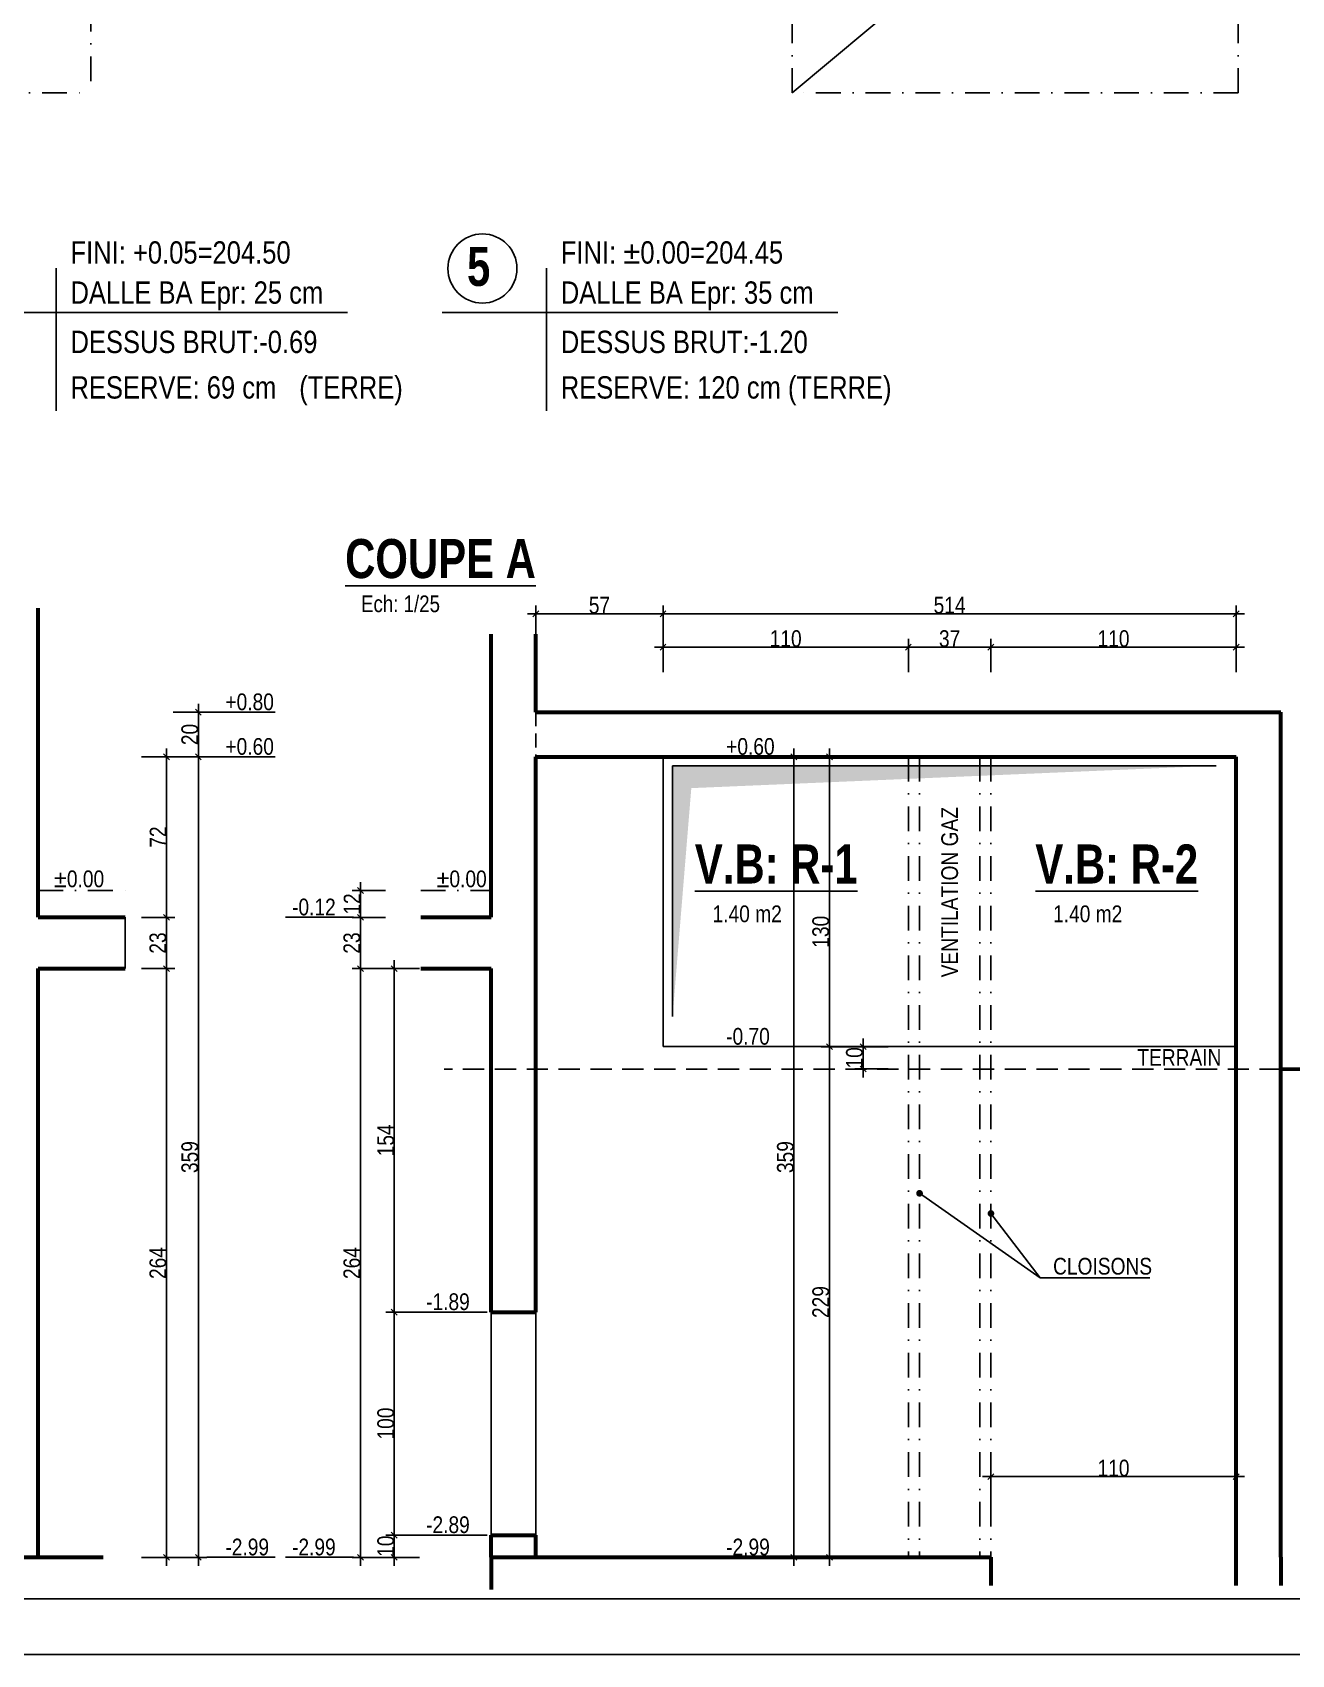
# Model space of a CAD drawing. Header units: centimetres. Extents: x 38820 to 82487, y -36363 to -12804.
# Drawn here: x 50643 to 51772, y -26723 to -25268 of the extents above; entities that cross this region are included whole.
import ezdxf
from ezdxf.enums import TextEntityAlignment as Align

# ---------------------------------------------------------------- set-up
doc = ezdxf.new("R2010")
doc.units = ezdxf.units.CM
doc.header["$LTSCALE"] = 0.5
doc.linetypes.add('CACHEX2', pattern=[19.05, 12.7, -6.35])
doc.linetypes.add('TIRETPT2', pattern=[12.7, 6.35, -3.175, 0, -3.175])
doc.layers.get('DEFPOINTS').update_dxf_attribs({"linetype": 'CONTINUOUS'})
for name, color, linetype in [('01_Cad_2', 5, 'CONTINUOUS'), ('01_cote_gen', 4, 'CONTINUOUS'), ('01_linteaux', 2, 'CONTINUOUS'), ('01_murs_sup', 2, 'CACHEX2'), ('01_resv', 32, 'CONTINUOUS'), ('01_texte', 230, 'CONTINUOUS'), ('AA_COTES', 2, 'CONTINUOUS')]:
    doc.layers.add(name, color=color, linetype=linetype)
doc.layers.add('01_murs_coup', color=5, linetype='CONTINUOUS', lineweight=60)
doc.styles.add('ARIAL NA', font='ARIALN.TTF')
doc.styles.add('Arial Narrow', font='ARIALN.TTF')
doc.styles.add('impact', font='impact.ttf')
doc.styles.add('MATTE_TXT', font='arial.ttf')
doc.styles.add('STYLE2', font='ARIALN.TTF')
doc.dimstyles.new('JB25', dxfattribs={"dimscale": 0.1, "dimtxt": 150, "dimasz": 15, "dimexe": 0.1, "dimexo": 0.1, "dimgap": 0.09, "dimtad": 1, "dimdec": 1, "dimlfac": 0.5, "dimdsep": 46, "dimtxsty": 'STYLE2', "dimblk1": 'BOND_G', "dimblk2": 'BOND_D', "dimsah": 1, "dimcen": 1.5, "dimdle": 0.01, "dimse1": 1, "dimse2": 1, "dimclrd": 4, "dimclre": 2, "dimclrt": 6, "dimazin": 2, "dimtfac": 2.333333, "dimtdec": 1, "dimtix": 1, "dimtmove": 2, "dimatfit": 3, "dimldrblk": 'BOND_G', "dimfxl": 1, "dimtolj": 1, "dimtzin": 0, "dimarcsym": 0})
doc.dimstyles.new('JB50', dxfattribs={"dimscale": 0.1, "dimtxt": 150, "dimasz": 15, "dimexe": 0.1, "dimexo": 0.1, "dimgap": 0.09, "dimtad": 1, "dimdec": 1, "dimdsep": 46, "dimtxsty": 'STYLE2', "dimblk1": 'BOND_G', "dimblk2": 'BOND_D', "dimsah": 1, "dimcen": 1.5, "dimdle": 0.01, "dimse1": 1, "dimse2": 1, "dimclrd": 4, "dimclre": 2, "dimclrt": 6, "dimazin": 2, "dimtfac": 2.333333, "dimtdec": 1, "dimtix": 1, "dimtmove": 2, "dimatfit": 3, "dimldrblk": 'BOND_G', "dimfxl": 1, "dimtolj": 1, "dimtzin": 0, "dimarcsym": 0})

# ---------------------------------------------------------------- blocks, each defined once
blk = doc.blocks.new('BOND_G')
at = {"layer": 'AA_COTES', "color": 0}
for p, q in [((0, -5), (0, 15)), ((5, 0), (-5, 0)), ((1.77, 1.77), (-1.77, -1.77))]:
    blk.add_line(p, q, dxfattribs=at)
blk = doc.blocks.new('BOND_D')
at = {"layer": 'AA_COTES', "color": 0}
for p, q in [((5, 0), (-5, 0)), ((-1.77, -1.77), (1.77, 1.77)), ((0, 5), (0, -15))]:
    blk.add_line(p, q, dxfattribs=at)
blk = doc.blocks.new('*D949')
at = {"layer": '01_cote_gen', "color": 4, "lineweight": -2, "transparency": 16777216}
blk.add_line((50967.8, -26634.3), (50967.8, -26617.3), dxfattribs=at)
at = {"layer": 'DEFPOINTS', "color": 0}
for p in [(50967.8, -26615.8), (51039.1, -26615.8), (51039.1, -26635.8)]:
    blk.add_point(p, dxfattribs=at)
at = {"layer": '01_cote_gen', "color": 4, "lineweight": -2, "transparency": 16777216, "xscale": 1.5, "yscale": 1.5, "zscale": 1.5}
for name, p, rotation in [('BOND_D', (50967.8, -26615.8), 90), ('BOND_G', (50967.8, -26635.8), 270)]:
    blk.add_blockref(name, p, dxfattribs=dict(at, rotation=rotation))
at = {"layer": '01_cote_gen', "color": 6, "transparency": 16777216, "insert": (50960.2, -26625.8), "char_height": 15, "attachment_point": 5, "rotation": 90, "style": 'STYLE2'}
blk.add_mtext('\\A1;10', dxfattribs=at)
blk = doc.blocks.new('*D950')
at = {"layer": '01_cote_gen', "color": 4, "lineweight": -2, "transparency": 16777216}
blk.add_line((50967.8, -26614.3), (50967.8, -26417.3), dxfattribs=at)
at = {"layer": 'DEFPOINTS', "color": 0}
for p in [(50967.8, -26415.8), (51039.1, -26415.8), (51039.1, -26615.8)]:
    blk.add_point(p, dxfattribs=at)
at = {"layer": '01_cote_gen', "color": 4, "lineweight": -2, "transparency": 16777216, "xscale": 1.5, "yscale": 1.5, "zscale": 1.5}
for name, p, rotation in [('BOND_D', (50967.8, -26415.8), 90), ('BOND_G', (50967.8, -26615.8), 270)]:
    blk.add_blockref(name, p, dxfattribs=dict(at, rotation=rotation))
at = {"layer": '01_cote_gen', "color": 6, "transparency": 16777216, "insert": (50960.2, -26515.8), "char_height": 15, "attachment_point": 5, "rotation": 90, "style": 'STYLE2'}
blk.add_mtext('\\A1;100', dxfattribs=at)
blk = doc.blocks.new('*D951')
at = {"layer": '01_cote_gen', "color": 4, "lineweight": -2, "transparency": 16777216}
blk.add_line((50967.8, -26414.3), (50967.8, -26109.3), dxfattribs=at)
at = {"layer": 'DEFPOINTS', "color": 0}
for p in [(50967.8, -26107.8), (51039.1, -26107.8), (51039.1, -26415.8)]:
    blk.add_point(p, dxfattribs=at)
at = {"layer": '01_cote_gen', "color": 4, "lineweight": -2, "transparency": 16777216, "xscale": 1.5, "yscale": 1.5, "zscale": 1.5}
for name, p, rotation in [('BOND_D', (50967.8, -26107.8), 90), ('BOND_G', (50967.8, -26415.8), 270)]:
    blk.add_blockref(name, p, dxfattribs=dict(at, rotation=rotation))
at = {"layer": '01_cote_gen', "color": 6, "transparency": 16777216, "insert": (50960.2, -26261.8), "char_height": 15, "attachment_point": 5, "rotation": 90, "style": 'STYLE2'}
blk.add_mtext('\\A1;154', dxfattribs=at)
blk = doc.blocks.new('*D952')
at = {"layer": '01_cote_gen', "color": 4, "lineweight": -2, "transparency": 16777216}
blk.add_line((50937.5, -26634.3), (50937.5, -26109.3), dxfattribs=at)
at = {"layer": 'DEFPOINTS', "color": 0}
for p in [(50937.5, -26107.8), (51039.1, -26107.8), (51039.1, -26635.8)]:
    blk.add_point(p, dxfattribs=at)
at = {"layer": '01_cote_gen', "color": 4, "lineweight": -2, "transparency": 16777216, "xscale": 1.5, "yscale": 1.5, "zscale": 1.5}
for name, p, rotation in [('BOND_D', (50937.5, -26107.8), 90), ('BOND_G', (50937.5, -26635.8), 270)]:
    blk.add_blockref(name, p, dxfattribs=dict(at, rotation=rotation))
at = {"layer": '01_cote_gen', "color": 6, "transparency": 16777216, "insert": (50929.8, -26371.8), "char_height": 15, "attachment_point": 5, "rotation": 90, "style": 'STYLE2'}
blk.add_mtext('\\A1;264', dxfattribs=at)
blk = doc.blocks.new('*D953')
at = {"layer": '01_cote_gen', "color": 4, "lineweight": -2, "transparency": 16777216}
blk.add_line((50937.5, -26106.3), (50937.5, -26063.3), dxfattribs=at)
at = {"layer": 'DEFPOINTS', "color": 0}
for p in [(50937.5, -26061.8), (51007.5, -26061.8), (50990.3, -26107.8)]:
    blk.add_point(p, dxfattribs=at)
at = {"layer": '01_cote_gen', "color": 4, "lineweight": -2, "transparency": 16777216, "xscale": 1.5, "yscale": 1.5, "zscale": 1.5}
for name, p, rotation in [('BOND_D', (50937.5, -26061.8), 90), ('BOND_G', (50937.5, -26107.8), 270)]:
    blk.add_blockref(name, p, dxfattribs=dict(at, rotation=rotation))
at = {"layer": '01_cote_gen', "color": 6, "transparency": 16777216, "insert": (50929.8, -26084.8), "char_height": 15, "attachment_point": 5, "rotation": 90, "style": 'STYLE2'}
blk.add_mtext('\\A1;23', dxfattribs=at)
blk = doc.blocks.new('*D954')
at = {"layer": '01_cote_gen', "color": 4, "lineweight": -2, "transparency": 16777216}
blk.add_line((50937.5, -26060.3), (50937.5, -26039.3), dxfattribs=at)
at = {"layer": 'DEFPOINTS', "color": 0}
for p in [(50937.5, -26037.8), (50991.6, -26037.8), (50991.6, -26061.8)]:
    blk.add_point(p, dxfattribs=at)
at = {"layer": '01_cote_gen', "color": 4, "lineweight": -2, "transparency": 16777216, "xscale": 1.5, "yscale": 1.5, "zscale": 1.5}
for name, p, rotation in [('BOND_D', (50937.5, -26037.8), 90), ('BOND_G', (50937.5, -26061.8), 270)]:
    blk.add_blockref(name, p, dxfattribs=dict(at, rotation=rotation))
at = {"layer": '01_cote_gen', "color": 6, "transparency": 16777216, "insert": (50930, -26049.8), "char_height": 15, "attachment_point": 5, "rotation": 90, "style": 'STYLE2'}
blk.add_mtext('\\A1;12', dxfattribs=at)
blk = doc.blocks.new('*D960')
at = {"layer": '01_cote_gen', "color": 4, "lineweight": -2, "transparency": 16777216}
blk.add_line((51358, -26634.3), (51358, -26179.3), dxfattribs=at)
at = {"layer": 'DEFPOINTS', "color": 0}
for p in [(51344.4, -26177.8), (51358, -26177.8), (51308.8, -26635.8)]:
    blk.add_point(p, dxfattribs=at)
at = {"layer": '01_cote_gen', "color": 4, "lineweight": -2, "transparency": 16777216, "xscale": 1.5, "yscale": 1.5, "zscale": 1.5}
for name, p, rotation in [('BOND_D', (51358, -26177.8), 90), ('BOND_G', (51358, -26635.8), 270)]:
    blk.add_blockref(name, p, dxfattribs=dict(at, rotation=rotation))
at = {"layer": '01_cote_gen', "color": 6, "transparency": 16777216, "insert": (51350.3, -26406.8), "char_height": 15, "attachment_point": 5, "rotation": 90, "style": 'STYLE2'}
blk.add_mtext('\\A1;229', dxfattribs=at)
blk = doc.blocks.new('*D961')
at = {"layer": '01_cote_gen', "color": 4, "lineweight": -2, "transparency": 16777216}
blk.add_line((51358, -26176.3), (51358, -25919.3), dxfattribs=at)
at = {"layer": 'DEFPOINTS', "color": 0}
for p in [(51358, -25917.8), (51400.3, -25917.8), (51400.3, -26177.8)]:
    blk.add_point(p, dxfattribs=at)
at = {"layer": '01_cote_gen', "color": 4, "lineweight": -2, "transparency": 16777216, "xscale": 1.5, "yscale": 1.5, "zscale": 1.5}
for name, p, rotation in [('BOND_D', (51358, -25917.8), 90), ('BOND_G', (51358, -26177.8), 270)]:
    blk.add_blockref(name, p, dxfattribs=dict(at, rotation=rotation))
at = {"layer": '01_cote_gen', "color": 6, "transparency": 16777216, "insert": (51350.3, -26074.7), "char_height": 15, "attachment_point": 5, "rotation": 90, "style": 'STYLE2'}
blk.add_mtext('\\A1;130', dxfattribs=at)
blk = doc.blocks.new('*D962')
at = {"layer": '01_cote_gen', "color": 4, "lineweight": -2, "transparency": 16777216}
blk.add_line((51326.2, -26634.3), (51326.2, -25919.3), dxfattribs=at)
at = {"layer": 'DEFPOINTS', "color": 0}
for p in [(51326.2, -25917.8), (51327.7, -25917.8), (51308.8, -26635.8)]:
    blk.add_point(p, dxfattribs=at)
at = {"layer": '01_cote_gen', "color": 4, "lineweight": -2, "transparency": 16777216, "xscale": 1.5, "yscale": 1.5, "zscale": 1.5}
for name, p, rotation in [('BOND_D', (51326.2, -25917.8), 90), ('BOND_G', (51326.2, -26635.8), 270)]:
    blk.add_blockref(name, p, dxfattribs=dict(at, rotation=rotation))
at = {"layer": '01_cote_gen', "color": 6, "transparency": 16777216, "insert": (51318.6, -26276.8), "char_height": 15, "attachment_point": 5, "rotation": 90, "style": 'STYLE2'}
blk.add_mtext('\\A1;359', dxfattribs=at)
blk = doc.blocks.new('*D963')
at = {"layer": '01_cote_gen', "color": 4, "lineweight": -2, "transparency": 16777216}
blk.add_line((51504.3, -25819.5), (51721.3, -25819.5), dxfattribs=at)
at = {"layer": 'DEFPOINTS', "color": 0}
for p in [(51722.8, -25819.5), (51502.8, -25917.8), (51722.8, -25917.8)]:
    blk.add_point(p, dxfattribs=at)
at = {"layer": '01_cote_gen', "color": 4, "lineweight": -2, "transparency": 16777216, "xscale": 1.5, "yscale": 1.5, "zscale": 1.5, "rotation": 180}
blk.add_blockref('BOND_G', (51502.8, -25819.5), dxfattribs=at)
at = {"layer": '01_cote_gen', "color": 4, "lineweight": -2, "transparency": 16777216, "xscale": 1.5, "yscale": 1.5, "zscale": 1.5}
blk.add_blockref('BOND_D', (51722.8, -25819.5), dxfattribs=at)
at = {"layer": '01_cote_gen', "color": 6, "transparency": 16777216, "insert": (51612.8, -25811.9), "char_height": 15, "attachment_point": 5, "style": 'STYLE2'}
blk.add_mtext('\\A1;110', dxfattribs=at)
blk = doc.blocks.new('*D964')
at = {"layer": '01_cote_gen', "color": 4, "lineweight": -2, "transparency": 16777216}
blk.add_line((51430.3, -25819.5), (51501.3, -25819.5), dxfattribs=at)
at = {"layer": 'DEFPOINTS', "color": 0}
for p in [(51502.8, -25819.5), (51428.8, -25917.8), (51502.8, -25917.8)]:
    blk.add_point(p, dxfattribs=at)
at = {"layer": '01_cote_gen', "color": 4, "lineweight": -2, "transparency": 16777216, "xscale": 1.5, "yscale": 1.5, "zscale": 1.5, "rotation": 180}
blk.add_blockref('BOND_G', (51428.8, -25819.5), dxfattribs=at)
at = {"layer": '01_cote_gen', "color": 4, "lineweight": -2, "transparency": 16777216, "xscale": 1.5, "yscale": 1.5, "zscale": 1.5}
blk.add_blockref('BOND_D', (51502.8, -25819.5), dxfattribs=at)
at = {"layer": '01_cote_gen', "color": 6, "transparency": 16777216, "insert": (51465.8, -25811.9), "char_height": 15, "attachment_point": 5, "style": 'STYLE2'}
blk.add_mtext('\\A1;37', dxfattribs=at)
blk = doc.blocks.new('*D965')
at = {"layer": '01_cote_gen', "color": 4, "lineweight": -2, "transparency": 16777216}
blk.add_line((51210.3, -25819.5), (51427.3, -25819.5), dxfattribs=at)
at = {"layer": 'DEFPOINTS', "color": 0}
for p in [(51428.8, -25819.5), (51208.8, -25917.8), (51428.8, -25917.8)]:
    blk.add_point(p, dxfattribs=at)
at = {"layer": '01_cote_gen', "color": 4, "lineweight": -2, "transparency": 16777216, "xscale": 1.5, "yscale": 1.5, "zscale": 1.5, "rotation": 180}
blk.add_blockref('BOND_G', (51208.8, -25819.5), dxfattribs=at)
at = {"layer": '01_cote_gen', "color": 4, "lineweight": -2, "transparency": 16777216, "xscale": 1.5, "yscale": 1.5, "zscale": 1.5}
blk.add_blockref('BOND_D', (51428.8, -25819.5), dxfattribs=at)
at = {"layer": '01_cote_gen', "color": 6, "transparency": 16777216, "insert": (51318.8, -25811.9), "char_height": 15, "attachment_point": 5, "style": 'STYLE2'}
blk.add_mtext('\\A1;110', dxfattribs=at)
blk = doc.blocks.new('*D966')
at = {"layer": '01_cote_gen', "color": 4, "lineweight": -2, "transparency": 16777216}
blk.add_line((51096.3, -25789.6), (51207.3, -25789.6), dxfattribs=at)
at = {"layer": 'DEFPOINTS', "color": 0}
for p in [(51208.8, -25789.6), (51094.8, -25799.7), (51208.8, -25812.1)]:
    blk.add_point(p, dxfattribs=at)
at = {"layer": '01_cote_gen', "color": 4, "lineweight": -2, "transparency": 16777216, "xscale": 1.5, "yscale": 1.5, "zscale": 1.5, "rotation": 180}
blk.add_blockref('BOND_G', (51094.8, -25789.6), dxfattribs=at)
at = {"layer": '01_cote_gen', "color": 4, "lineweight": -2, "transparency": 16777216, "xscale": 1.5, "yscale": 1.5, "zscale": 1.5}
blk.add_blockref('BOND_D', (51208.8, -25789.6), dxfattribs=at)
at = {"layer": '01_cote_gen', "color": 6, "transparency": 16777216, "insert": (51151.8, -25781.9), "char_height": 15, "attachment_point": 5, "style": 'STYLE2'}
blk.add_mtext('\\A1;57', dxfattribs=at)
blk = doc.blocks.new('*D967')
at = {"layer": '01_cote_gen', "color": 4, "lineweight": -2, "transparency": 16777216}
blk.add_line((51210.3, -25789.6), (51721.3, -25789.6), dxfattribs=at)
at = {"layer": 'DEFPOINTS', "color": 0}
for p in [(51722.8, -25789.6), (51208.8, -25827), (51722.8, -25827)]:
    blk.add_point(p, dxfattribs=at)
at = {"layer": '01_cote_gen', "color": 4, "lineweight": -2, "transparency": 16777216, "xscale": 1.5, "yscale": 1.5, "zscale": 1.5, "rotation": 180}
blk.add_blockref('BOND_G', (51208.8, -25789.6), dxfattribs=at)
at = {"layer": '01_cote_gen', "color": 4, "lineweight": -2, "transparency": 16777216, "xscale": 1.5, "yscale": 1.5, "zscale": 1.5}
blk.add_blockref('BOND_D', (51722.8, -25789.6), dxfattribs=at)
at = {"layer": '01_cote_gen', "color": 6, "transparency": 16777216, "insert": (51465.8, -25781.9), "char_height": 15, "attachment_point": 5, "style": 'STYLE2'}
blk.add_mtext('\\A1;514', dxfattribs=at)
blk = doc.blocks.new('*D968')
at = {"layer": '01_cote_gen', "color": 4, "lineweight": -2, "transparency": 16777216}
blk.add_line((51388.2, -26196.3), (51388.2, -26179.3), dxfattribs=at)
at = {"layer": 'DEFPOINTS', "color": 0}
for p in [(51388.2, -26177.8), (51410.6, -26177.8), (51410.6, -26197.8)]:
    blk.add_point(p, dxfattribs=at)
at = {"layer": '01_cote_gen', "color": 4, "lineweight": -2, "transparency": 16777216, "xscale": 1.5, "yscale": 1.5, "zscale": 1.5}
for name, p, rotation in [('BOND_D', (51388.2, -26177.8), 90), ('BOND_G', (51388.2, -26197.8), 270)]:
    blk.add_blockref(name, p, dxfattribs=dict(at, rotation=rotation))
at = {"layer": '01_cote_gen', "color": 6, "transparency": 16777216, "insert": (51380.5, -26187.8), "char_height": 15, "attachment_point": 5, "rotation": 90, "style": 'STYLE2'}
blk.add_mtext('\\A1;10', dxfattribs=at)
blk = doc.blocks.new('*D969')
at = {"layer": '01_cote_gen', "color": 4, "lineweight": -2, "transparency": 16777216}
blk.add_line((51504.3, -26563.4), (51721.3, -26563.4), dxfattribs=at)
at = {"layer": 'DEFPOINTS', "color": 0}
for p in [(51722.8, -26563.4), (51502.8, -26595.9), (51722.8, -26595.9)]:
    blk.add_point(p, dxfattribs=at)
at = {"layer": '01_cote_gen', "color": 4, "lineweight": -2, "transparency": 16777216, "xscale": 1.5, "yscale": 1.5, "zscale": 1.5, "rotation": 180}
blk.add_blockref('BOND_G', (51502.8, -26563.4), dxfattribs=at)
at = {"layer": '01_cote_gen', "color": 4, "lineweight": -2, "transparency": 16777216, "xscale": 1.5, "yscale": 1.5, "zscale": 1.5}
blk.add_blockref('BOND_D', (51722.8, -26563.4), dxfattribs=at)
at = {"layer": '01_cote_gen', "color": 6, "transparency": 16777216, "insert": (51612.8, -26555.8), "char_height": 15, "attachment_point": 5, "style": 'STYLE2'}
blk.add_mtext('\\A1;110', dxfattribs=at)
blk = doc.blocks.new('*D970')
at = {"layer": '01_cote_gen', "color": 4, "lineweight": -2, "transparency": 16777216}
blk.add_line((50792.1, -25879.3), (50792.1, -25916.3), dxfattribs=at)
at = {"layer": 'DEFPOINTS', "color": 0}
for p in [(50763.2, -25877.8), (50763.2, -25917.8), (50792.1, -25917.8)]:
    blk.add_point(p, dxfattribs=at)
at = {"layer": '01_cote_gen', "color": 4, "lineweight": -2, "transparency": 16777216, "xscale": 1.5, "yscale": 1.5, "zscale": 1.5}
for name, p, rotation in [('BOND_G', (50792.1, -25877.8), 90), ('BOND_D', (50792.1, -25917.8), 270)]:
    blk.add_blockref(name, p, dxfattribs=dict(at, rotation=rotation))
at = {"layer": '01_cote_gen', "color": 6, "transparency": 16777216, "insert": (50784.5, -25897.8), "char_height": 15, "attachment_point": 5, "rotation": 90, "style": 'STYLE2'}
blk.add_mtext('\\A1;20', dxfattribs=at)
blk = doc.blocks.new('*D971')
at = {"layer": '01_cote_gen', "color": 4, "lineweight": -2, "transparency": 16777216}
blk.add_line((50792.1, -25919.3), (50792.1, -26634.3), dxfattribs=at)
at = {"layer": 'DEFPOINTS', "color": 0}
for p in [(50769.6, -25917.8), (50769.6, -26635.8), (50792.1, -26635.8)]:
    blk.add_point(p, dxfattribs=at)
at = {"layer": '01_cote_gen', "color": 4, "lineweight": -2, "transparency": 16777216, "xscale": 1.5, "yscale": 1.5, "zscale": 1.5}
for name, p, rotation in [('BOND_G', (50792.1, -25917.8), 90), ('BOND_D', (50792.1, -26635.8), 270)]:
    blk.add_blockref(name, p, dxfattribs=dict(at, rotation=rotation))
at = {"layer": '01_cote_gen', "color": 6, "transparency": 16777216, "insert": (50784.5, -26276.8), "char_height": 15, "attachment_point": 5, "rotation": 90, "style": 'STYLE2'}
blk.add_mtext('\\A1;359', dxfattribs=at)
blk = doc.blocks.new('*D973')
at = {"layer": '01_cote_gen', "color": 4, "lineweight": -2, "transparency": 16777216}
for p, q in [((50211.1, -25876.3), (50211.1, -25874.8)), ((50211.1, -25877.8), (50211.1, -25883.8)), ((50211.1, -25885.3), (50211.1, -25886.8))]:
    blk.add_line(p, q, dxfattribs=at)
at = {"layer": 'DEFPOINTS', "color": 0}
for p in [(50766.3, -25877.8), (50211.1, -25883.8), (50364.2, -25883.8)]:
    blk.add_point(p, dxfattribs=at)
at = {"layer": '01_cote_gen', "color": 4, "lineweight": -2, "transparency": 16777216, "xscale": 1.5, "yscale": 1.5, "zscale": 1.5}
for name, p, rotation in [('BOND_G', (50211.1, -25877.8), 270), ('BOND_D', (50211.1, -25883.8), 90)]:
    blk.add_blockref(name, p, dxfattribs=dict(at, rotation=rotation))
at = {"layer": '01_cote_gen', "color": 6, "transparency": 16777216, "insert": (50203.5, -25880.8), "char_height": 15, "attachment_point": 5, "rotation": 90, "style": 'STYLE2'}
blk.add_mtext('\\A1;3', dxfattribs=at)
blk = doc.blocks.new('*D1296')
at = {"layer": '01_cote_gen', "color": 4, "lineweight": -2, "transparency": 16777216}
blk.add_line((50763.6, -26063.3), (50763.6, -26106.3), dxfattribs=at)
at = {"layer": 'DEFPOINTS', "color": 0}
for p in [(50726.6, -26061.8), (50726.6, -26107.8), (50763.6, -26107.8)]:
    blk.add_point(p, dxfattribs=at)
at = {"layer": '01_cote_gen', "color": 4, "lineweight": -2, "transparency": 16777216, "xscale": 1.5, "yscale": 1.5, "zscale": 1.5}
for name, p, rotation in [('BOND_G', (50763.6, -26061.8), 90), ('BOND_D', (50763.6, -26107.8), 270)]:
    blk.add_blockref(name, p, dxfattribs=dict(at, rotation=rotation))
at = {"layer": '01_cote_gen', "color": 6, "transparency": 16777216, "insert": (50755.9, -26084.8), "char_height": 15, "attachment_point": 5, "rotation": 90, "style": 'STYLE2'}
blk.add_mtext('\\A1;23', dxfattribs=at)
blk = doc.blocks.new('*D1297')
at = {"layer": '01_cote_gen', "color": 4, "lineweight": -2, "transparency": 16777216}
blk.add_line((50763.6, -26109.3), (50763.6, -26634.3), dxfattribs=at)
at = {"layer": 'DEFPOINTS', "color": 0}
for p in [(50741.1, -26107.8), (50706.7, -26635.8), (50763.6, -26635.8)]:
    blk.add_point(p, dxfattribs=at)
at = {"layer": '01_cote_gen', "color": 4, "lineweight": -2, "transparency": 16777216, "xscale": 1.5, "yscale": 1.5, "zscale": 1.5}
for name, p, rotation in [('BOND_G', (50763.6, -26107.8), 90), ('BOND_D', (50763.6, -26635.8), 270)]:
    blk.add_blockref(name, p, dxfattribs=dict(at, rotation=rotation))
at = {"layer": '01_cote_gen', "color": 6, "transparency": 16777216, "insert": (50755.9, -26371.8), "char_height": 15, "attachment_point": 5, "rotation": 90, "style": 'STYLE2'}
blk.add_mtext('\\A1;264', dxfattribs=at)
blk = doc.blocks.new('*D1298')
at = {"layer": '01_cote_gen', "color": 4, "lineweight": -2, "transparency": 16777216}
blk.add_line((50763.6, -25919.3), (50763.6, -26060.3), dxfattribs=at)
at = {"layer": 'DEFPOINTS', "color": 0}
for p in [(50775.4, -25917.8), (50763.6, -26061.8), (50775.4, -26061.8)]:
    blk.add_point(p, dxfattribs=at)
at = {"layer": '01_cote_gen', "color": 4, "lineweight": -2, "transparency": 16777216, "xscale": 1.5, "yscale": 1.5, "zscale": 1.5}
for name, p, rotation in [('BOND_G', (50763.6, -25917.8), 90), ('BOND_D', (50763.6, -26061.8), 270)]:
    blk.add_blockref(name, p, dxfattribs=dict(at, rotation=rotation))
at = {"layer": '01_cote_gen', "color": 6, "transparency": 16777216, "insert": (50756, -25989.8), "char_height": 15, "attachment_point": 5, "rotation": 90, "style": 'STYLE2'}
blk.add_mtext('\\A1;72', dxfattribs=at)

msp = doc.modelspace()

# ---------------------------------------------------------------- linework, layer by layer
at = {"layer": '01_Cad_2', "color": 2}
msp.add_line((51839.389, -26672.97), (45949.389, -26672.97), dxfattribs=at)
at = {"layer": '01_Cad_2'}
msp.add_line((51839.389, -26722.97), (45899.389, -26722.97), dxfattribs=at)
at = {"layer": '01_cote_gen'}
msp.add_line((51217.374, -25925.818), (51704.707, -25925.818), dxfattribs=at)
at = {"layer": '01_linteaux', "linetype": 'TIRETPT2', "ltscale": 7}
for p, q in [((50695.631, -25022.374), (50695.631, -25322.374)), ((51324.597, -25322.374), (51324.597, -25022.374)), ((51724.597, -25322.374), (51724.597, -25022.374)), ((50295.631, -25322.374), (50695.631, -25322.374)), ((51724.597, -25322.374), (51324.597, -25322.374)), ((51428.836, -25917.753), (51428.836, -26635.753)), ((51438.836, -25917.753), (51438.836, -26635.753)), ((51492.836, -25917.753), (51492.836, -26635.753)), ((51502.836, -25917.753), (51502.836, -26635.753)), ((50648.54, -26037.753), (50726.573, -26037.753)), ((50991.554, -26037.753), (51054.836, -26037.753))]:
    msp.add_line(p, q, dxfattribs=at)
at = {"layer": '01_linteaux'}
for p, q in [((51208.836, -26177.753), (51208.836, -25917.753)), ((51217.374, -26150.647), (51217.374, -25925.818)), ((51208.836, -26177.753), (51722.836, -26177.753)), ((51054.836, -26415.753), (51054.836, -26615.753)), ((51094.836, -26415.753), (51094.836, -26615.753))]:
    msp.add_line(p, q, dxfattribs=at)
at = {"layer": '01_linteaux', "linetype": 'CACHEX2', "ltscale": 3}
msp.add_line((51762.836, -26197.825), (51012.616, -26197.825), dxfattribs=at)
at = {"layer": '01_linteaux'}
for points in [[(51217.374, -26150.647), (51217.374, -25925.818), (51234.179, -25945.905)], [(51217.374, -25925.818), (51704.707, -25925.818), (51234.179, -25945.905)]]:
    msp.add_solid(points, dxfattribs=at)
at = {"layer": '01_murs_coup'}
for p, q in [((50648.54, -26061.753), (50648.54, -25784.409)), ((51054.836, -26061.753), (51054.836, -25807.906)), ((51094.836, -25877.753), (51094.836, -25807.906)), ((51094.836, -25877.753), (51762.836, -25877.753)), ((51762.836, -26635.753), (51762.836, -25877.753)), ((51094.836, -26415.753), (51094.836, -25917.753)), ((51094.836, -25917.753), (51722.836, -25917.753)), ((51722.836, -26661.088), (51722.836, -25917.753)), ((50648.54, -26061.753), (50726.573, -26061.753)), ((50991.554, -26061.753), (51054.836, -26061.753)), ((50648.54, -26635.753), (50648.54, -26107.753)), ((50648.54, -26107.753), (50726.573, -26107.753)), ((50991.554, -26107.753), (51054.836, -26107.753)), ((51054.836, -26415.753), (51054.836, -26107.753)), ((51762.836, -26197.825), (51839.389, -26197.753)), ((51054.836, -26415.753), (51094.836, -26415.753)), ((51054.836, -26635.753), (51054.836, -26615.753)), ((51054.836, -26615.753), (51094.836, -26615.753)), ((51094.836, -26635.753), (51094.836, -26615.753)), ((50288.54, -26635.753), (50706.707, -26635.753)), ((51054.836, -26635.753), (51502.836, -26635.753)), ((51054.836, -26635.753), (51054.836, -26664.579)), ((51502.836, -26635.753), (51502.836, -26661.088)), ((51762.836, -26635.753), (51762.836, -26661.088))]:
    msp.add_line(p, q, dxfattribs=at)
at = {"layer": '01_murs_sup', "ltscale": 2}
msp.add_line((51094.836, -25877.753), (51094.836, -25917.753), dxfattribs=at)
at = {"layer": '01_resv'}
msp.add_line((50726.573, -26061.753), (50726.573, -26107.753), dxfattribs=at)
at = {"layer": '01_texte'}
for p, q in [((51479.907, -25192.566), (51324.597, -25322.374)), ((50664.752, -25479.483), (50664.752, -25607.505)), ((51104.446, -25479.483), (51104.446, -25607.505)), ((50570.933, -25519.415), (50925.885, -25519.415)), ((51010.627, -25519.415), (51365.579, -25519.415)), ((50799.633, -25877.753), (50860.864, -25877.753)), ((50799.633, -25917.753), (50860.864, -25917.753)), ((50870.117, -26061.753), (50931.348, -26061.753)), ((51438.836, -26309.286), (51547.068, -26385.051)), ((51547.068, -26385.051), (51502.836, -26327.404)), ((51547.068, -26385.051), (51645.397, -26385.051)), ((50990.326, -26415.753), (51051.119, -26415.753)), ((50990.326, -26615.753), (51051.119, -26615.753)), ((50799.633, -26635.753), (50860.864, -26635.753)), ((50870.117, -26635.753), (50931.348, -26635.753))]:
    msp.add_line(p, q, dxfattribs=at)
at = {"layer": '01_texte', "const_width": 3}
for points in [[(51437.336, -26309.286, 1), (51440.336, -26309.286, 1)], [(51501.336, -26327.404, 1), (51504.336, -26327.404, 1)]]:
    msp.add_lwpolyline(points, format="xyb", close=True, dxfattribs=at)
at = {"layer": '01_texte'}
msp.add_circle((51046.855, -25479.856), 30.98, dxfattribs=at)

# ---------------------------------------------------------------- texts
for s, height, style, p in [('FINI: +0.05=204.50', 20, 'ARIAL NA', (50677.454, -25475.468)), ('FINI: %%P0.00=204.45', 20, 'ARIAL NA', (51117.148, -25475.468)), ('DALLE BA Epr: 25 cm', 20, 'ARIAL NA', (50677.454, -25511.43)), ('DALLE BA Epr: 35 cm', 20, 'ARIAL NA', (51117.148, -25511.43)), ('DESSUS BRUT:-0.69', 20, 'ARIAL NA', (50677.454, -25555.675)), ('DESSUS BRUT:-1.20', 20, 'ARIAL NA', (51117.148, -25555.675)), ('(TERRE)', 20, 'ARIAL NA', (50882.569, -25596.515)), ('RESERVE: 120 cm (TERRE)', 20, 'ARIAL NA', (51117.148, -25596.515)), ('RESERVE: 69 cm', 20, 'ARIAL NA', (50677.454, -25596.515)), ('+0.80', 15, 'Arial Narrow', (50816.38, -25876.007)), ('+0.60', 15, 'Arial Narrow', (50816.38, -25916.007)), ('+0.60', 15, 'Arial Narrow', (51265.424, -25916.007)), ('%%P0.00', 15, 'Arial Narrow', (50662.731, -26034.764)), ('%%P0.00', 15, 'Arial Narrow', (51005.745, -26034.764)), ('-0.12', 15, 'Arial Narrow', (50876.138, -26060.007)), ('1.40 m2', 15, 'Arial Narrow', (51253.236, -26066.121)), ('1.40 m2', 15, 'Arial Narrow', (51558.585, -26066.121)), ('-0.70', 15, 'Arial Narrow', (51265.424, -26176.007)), ('TERRAIN', 15, 'Arial Narrow', (51634.135, -26194.945)), ('CLOISONS', 15, 'Arial Narrow', (51558.585, -26382.176)), ('-1.89', 15, 'Arial Narrow', (50996.346, -26414.007)), ('-2.89', 15, 'Arial Narrow', (50996.346, -26614.007)), ('-2.99', 15, 'Arial Narrow', (50816.38, -26634.007)), ('-2.99', 15, 'Arial Narrow', (50876.138, -26634.007)), ('-2.99', 15, 'Arial Narrow', (51265.424, -26634.007))]:
    msp.add_text(s, height=height, dxfattribs=dict(at, style=style)).set_placement(p)
at = {"layer": '01_texte', "style": 'impact'}
msp.add_text('5', height=35, dxfattribs=at).set_placement((51043.515, -25477.975), align=Align.MIDDLE_CENTER)
for s, p in [('%%UCOUPE A', (51009.269, -25768.022)), ('%%UV.B: R-1', (51310.326, -26041.946)), ('%%UV.B: R-2', (51615.674, -26041.946))]:
    msp.add_text(s, height=35, dxfattribs=at).set_placement(p, align=Align.BOTTOM_CENTER)
at = {"layer": '01_texte', "style": 'MATTE_TXT', "width": 0.8}
msp.add_text('Ech: 1/25', height=15, dxfattribs=at).set_placement((50973.392, -25792.582), align=Align.BOTTOM_CENTER)
at = {"layer": '01_texte', "style": 'Arial Narrow'}
msp.add_text('VENTILATION GAZ', height=15, rotation=90, dxfattribs=at).set_placement((51473.346, -26115.572))

# ---------------------------------------------------------------- dimensions: what is measured, and where the dimension line sits
at = {"layer": '01_cote_gen'}
for base, p1, p2, dimstyle, picture, middle in [((51208.836, -25789.567), (51094.836, -25799.66), (51208.836, -25812.067), 'JB25', '*D966', (51151.836, -25781.93)), ((51722.836, -25789.567), (51208.836, -25827.027), (51722.836, -25827.027), 'JB50', '*D967', (51465.836, -25781.9)), ((51428.836, -25819.527), (51208.836, -25917.753), (51428.836, -25917.753), 'JB25', '*D965', (51318.836, -25811.86)), ((51502.836, -25819.527), (51428.836, -25917.753), (51502.836, -25917.753), 'JB25', '*D964', (51465.836, -25811.86)), ((51722.836, -25819.527), (51502.836, -25917.753), (51722.836, -25917.753), 'JB25', '*D963', (51612.836, -25811.86)), ((51722.836, -26563.431), (51502.836, -26595.911), (51722.836, -26595.911), 'JB25', '*D969', (51612.836, -26555.764))]:
    dim = msp.add_linear_dim(base=base, p1=p1, p2=p2, dimstyle=dimstyle, dxfattribs=at)
    dim.commit()
    dim.dimension.update_dxf_attribs({"geometry": picture, "text_midpoint": middle})
for base, p1, p2, picture, middle in [((50211.146, -25883.753), (50766.321, -25877.753), (50364.171, -25883.753), '*D973', (50203.478, -25880.753)), ((50792.133, -25917.753), (50763.237, -25877.753), (50763.237, -25917.753), '*D970', (50784.466, -25897.753)), ((50763.55, -26061.753), (50775.433, -25917.753), (50775.433, -26061.753), '*D1298', (50756.011, -25989.753)), ((50792.133, -26635.753), (50769.633, -25917.753), (50769.633, -26635.753), '*D971', (50784.466, -26276.753)), ((51326.234, -25917.753), (51308.836, -26635.753), (51327.745, -25917.753), '*D962', (51318.567, -26276.753)), ((50937.494, -26037.753), (50991.554, -26061.753), (50991.554, -26037.753), '*D954', (50929.954, -26049.753)), ((50763.55, -26107.753), (50726.573, -26061.753), (50726.573, -26107.753), '*D1296', (50755.883, -26084.753)), ((50937.494, -26061.753), (50990.326, -26107.753), (51007.505, -26061.753), '*D953', (50929.826, -26084.753)), ((50763.55, -26635.753), (50741.05, -26107.753), (50706.707, -26635.753), '*D1297', (50755.883, -26371.753)), ((50937.494, -26107.753), (51039.146, -26635.753), (51039.146, -26107.753), '*D952', (50929.826, -26371.753)), ((50967.826, -26107.753), (51039.146, -26415.753), (51039.146, -26107.753), '*D951', (50960.158, -26261.753)), ((51357.957, -26177.753), (51308.836, -26635.753), (51344.362, -26177.753), '*D960', (51350.29, -26406.753)), ((51388.172, -26177.753), (51410.646, -26197.825), (51410.646, -26177.753), '*D968', (51380.505, -26187.789)), ((50967.826, -26415.753), (51039.146, -26615.753), (51039.146, -26415.753), '*D950', (50960.158, -26515.753)), ((50967.826, -26615.753), (51039.146, -26635.753), (51039.146, -26615.753), '*D949', (50960.158, -26625.753))]:
    dim = msp.add_linear_dim(base=base, p1=p1, p2=p2, angle=90, dimstyle='JB25', dxfattribs=at)
    dim.commit()
    dim.dimension.update_dxf_attribs({"geometry": picture, "text_midpoint": middle})
dim = msp.add_linear_dim(base=(51357.957, -25917.753), p1=(51400.255, -26177.753), p2=(51400.255, -25917.753), angle=90, dimstyle='JB25', dxfattribs=at)
dim.commit()
dim.dimension.update_dxf_attribs({"geometry": '*D961', "text_midpoint": (51350.29, -26074.694), "dimtype": 160})

doc.saveas('drawing.dxf')
